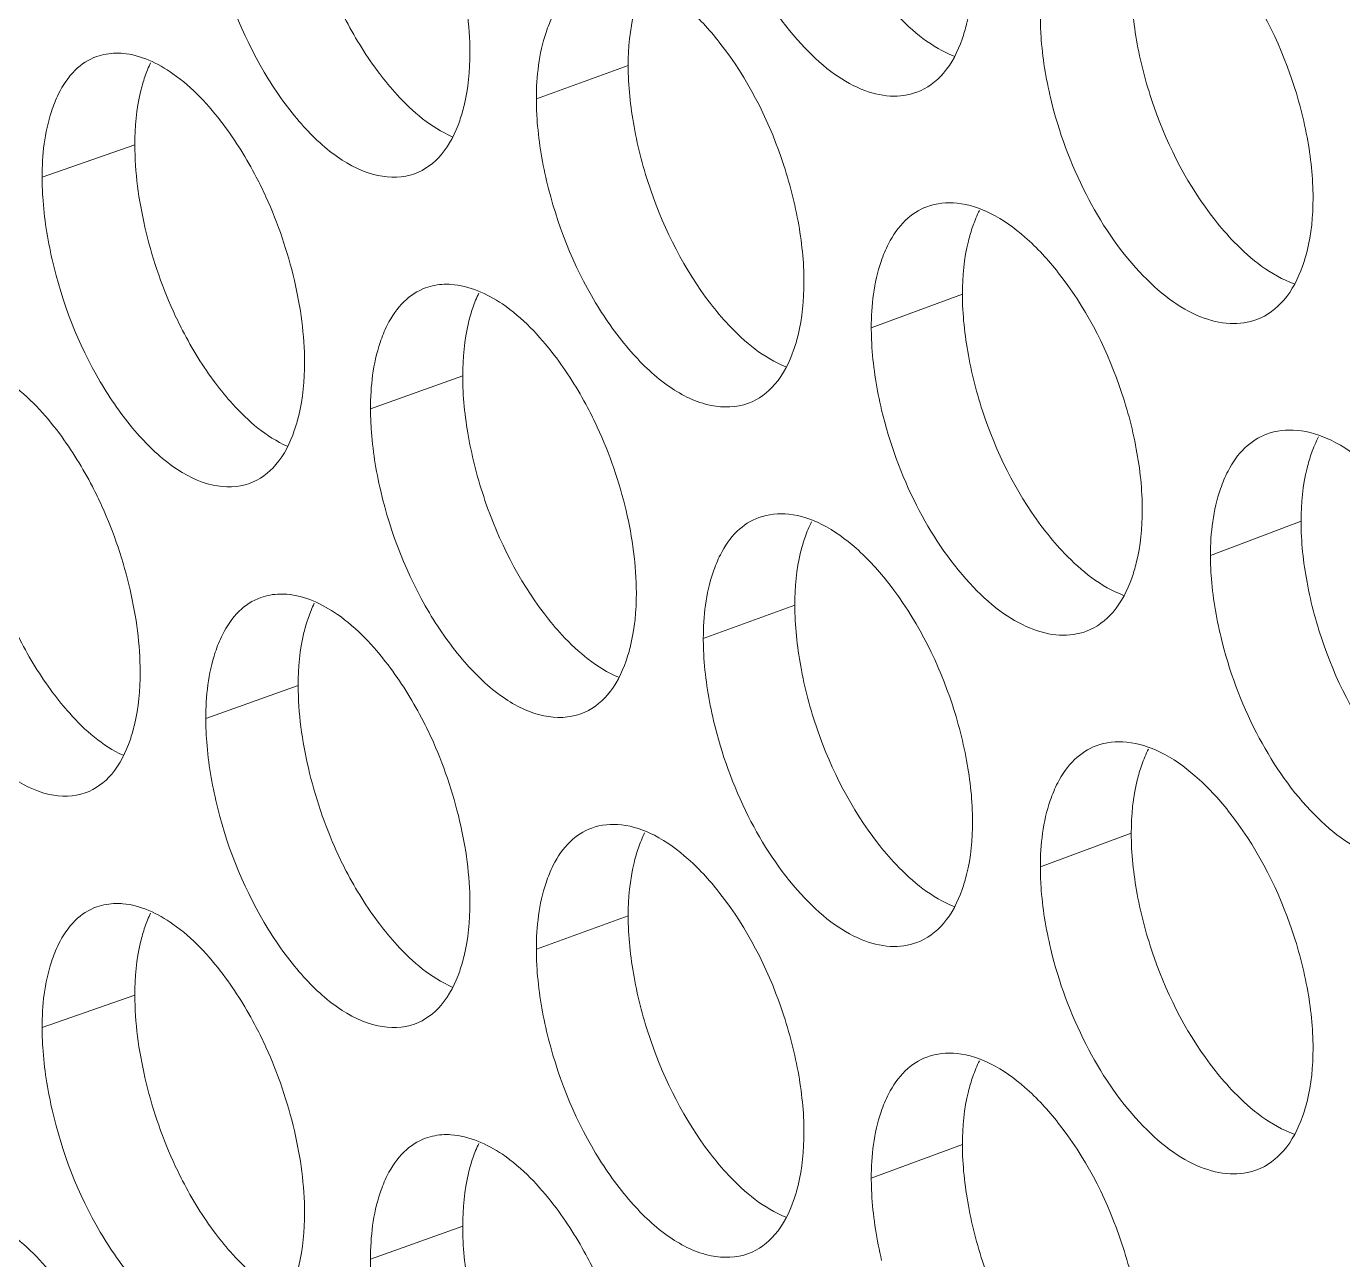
# Model space of a CAD drawing. Header units: millimetres. Extents: x 1177 to 4147, y 93 to 2194.
# Drawn here: x 2520.17 to 2532.36, y 809.06 to 820.49 of the extents above; entities that cross this region are included whole.
import ezdxf

# ---------------------------------------------------------------- set-up
doc = ezdxf.new("R2010")
doc.units = ezdxf.units.MM
doc.header["$LTSCALE"] = 0.1
doc.layers.get('0').update_dxf_attribs({"lineweight": 13})
doc.layers.add('标注', color=251, linetype='Continuous', lineweight=9)

# ---------------------------------------------------------------- blocks, each defined once
blk = doc.blocks.new('02')
at = {"layer": '标注'}
for p, q in [((4377.338, 762.873), (4376.123, 762.433)), ((4370.81, 761.825), (4369.582, 761.394)), ((4370.81, 761.825), (4369.582, 761.394)), ((4381.761, 759.847), (4380.555, 759.402)), ((4375.148, 758.768), (4373.928, 758.332)), ((4375.148, 758.768), (4373.928, 758.332)), ((4386.242, 756.843), (4385.043, 756.392)), ((4379.543, 755.733), (4378.332, 755.29)), ((4379.543, 755.733), (4378.332, 755.29)), ((4372.971, 754.669), (4371.748, 754.235)), ((4383.995, 752.718), (4382.792, 752.269)), ((4383.995, 752.718), (4382.792, 752.269)), ((4377.338, 751.623), (4376.123, 751.183)), ((4370.81, 750.575), (4369.582, 750.144)), ((4381.761, 748.597), (4380.555, 748.152)), ((4375.148, 747.518), (4373.928, 747.082))]:
    blk.add_line(p, q, dxfattribs=at)
for points, knots in [([(4378.468, 765.453), (4378.572, 765.018), (4378.867, 764.198), (4379.445, 763.315), (4379.99, 762.795), (4380.392, 762.551), (4380.79, 762.445), (4381.046, 762.478), (4381.157, 762.519)], [0, 0, 0, 0, 0.309142, 0.59647, 0.720459, 0.827093, 0.918352, 1, 1, 1, 1]), ([(4375.243, 763.042), (4375.243, 763.407), (4375.137, 764.162), (4374.892, 764.881), (4374.73, 765.235)], [0, 0, 0, 0, 0.483896, 1, 1, 1, 1]), ([(4371.882, 764.397), (4372.013, 763.833), (4372.325, 763.029), (4372.943, 762.146), (4373.303, 761.795), (4373.491, 761.664)], [0, 0, 0, 0, 0.538492, 0.786102, 1, 1, 1, 1]), ([(4386.401, 761.118), (4386.401, 761.388), (4386.339, 761.949), (4386.043, 763.036), (4385.635, 763.812), (4385.283, 764.255)], [0, 0, 0, 0, 0.239858, 0.497322, 1, 1, 1, 1]), ([(4378.566, 763.152), (4378.435, 763.321), (4378.17, 763.618), (4377.724, 763.946), (4377.275, 764.104), (4376.979, 764.079), (4376.855, 764.034)], [0, 0, 0, 0, 0.313876, 0.582158, 0.805693, 1, 1, 1, 1]), ([(4381.757, 763.221), (4381.78, 763.287), (4381.866, 763.579), (4381.895, 763.887), (4381.895, 764.122)], [0, 0, 0, 0, 0.228354, 1, 1, 1, 1]), ([(4380.638, 763.838), (4380.715, 763.738), (4381, 763.404), (4381.357, 763.112), (4381.651, 762.997)], [0, 0, 0, 0, 0.28452, 1, 1, 1, 1]), ([(4383.995, 763.968), (4383.995, 763.697), (4384.056, 763.136), (4384.349, 762.048), (4384.753, 761.271), (4385.104, 760.828)], [0, 0, 0, 0, 0.240069, 0.497672, 1, 1, 1, 1]), ([(4373.48, 763.724), (4373.52, 763.636), (4373.683, 763.303), (4373.88, 762.985), (4374.046, 762.766)], [0, 0, 0, 0, 0.259163, 1, 1, 1, 1]), ([(4377.474, 763.774), (4377.451, 763.708), (4377.366, 763.415), (4377.338, 763.108), (4377.338, 762.873)], [0, 0, 0, 0, 0.227989, 1, 1, 1, 1]), ([(4376.347, 763.542), (4376.309, 763.467), (4376.166, 763.115), (4376.123, 762.729), (4376.123, 762.433)], [0, 0, 0, 0, 0.220518, 1, 1, 1, 1]), ([(4382.792, 763.519), (4382.792, 763.432), (4382.805, 763.067), (4382.865, 762.704), (4382.93, 762.433)], [0, 0, 0, 0, 0.237689, 1, 1, 1, 1]), ([(4379.664, 760.007), (4379.664, 760.277), (4379.603, 760.838), (4379.312, 761.927), (4378.913, 762.705), (4378.566, 763.152)], [0, 0, 0, 0, 0.240077, 0.497775, 1, 1, 1, 1]), ([(4381.157, 762.519), (4381.293, 762.569), (4381.558, 762.77), (4381.7, 763.06), (4381.757, 763.221)], [0, 0, 0, 0, 0.459026, 1, 1, 1, 1]), ([(4370.307, 762.992), (4370.2, 762.954), (4369.991, 762.818), (4369.857, 762.611), (4369.8, 762.497)], [0, 0, 0, 0, 0.468263, 1, 1, 1, 1]), ([(4370.307, 762.992), (4370.2, 762.954), (4369.991, 762.818), (4369.857, 762.611), (4369.8, 762.497)], [0, 0, 0, 0, 0.468263, 1, 1, 1, 1]), ([(4370.651, 763.033), (4370.621, 763.035), (4370.505, 763.04), (4370.388, 763.02), (4370.307, 762.992)], [0, 0, 0, 0, 0.258637, 1, 1, 1, 1]), ([(4370.651, 763.033), (4370.621, 763.035), (4370.505, 763.04), (4370.388, 763.02), (4370.307, 762.992)], [0, 0, 0, 0, 0.258637, 1, 1, 1, 1]), ([(4371.978, 762.095), (4371.789, 762.346), (4371.414, 762.76), (4370.888, 763.012), (4370.651, 763.033)], [0, 0, 0, 0, 0.568686, 1, 1, 1, 1]), ([(4371.978, 762.095), (4371.789, 762.346), (4371.414, 762.76), (4370.888, 763.012), (4370.651, 763.033)], [0, 0, 0, 0, 0.568686, 1, 1, 1, 1]), ([(4375.108, 762.142), (4375.131, 762.208), (4375.215, 762.5), (4375.243, 762.807), (4375.243, 763.042)], [0, 0, 0, 0, 0.227924, 1, 1, 1, 1]), ([(4377.338, 762.873), (4377.338, 762.603), (4377.398, 762.041), (4377.685, 760.952), (4378.082, 760.173), (4378.426, 759.725)], [0, 0, 0, 0, 0.240288, 0.498123, 1, 1, 1, 1]), ([(4370.943, 762.724), (4370.921, 762.659), (4370.838, 762.366), (4370.81, 762.06), (4370.81, 761.825)], [0, 0, 0, 0, 0.227562, 1, 1, 1, 1]), ([(4370.943, 762.724), (4370.921, 762.659), (4370.838, 762.366), (4370.81, 762.06), (4370.81, 761.825)], [0, 0, 0, 0, 0.227562, 1, 1, 1, 1]), ([(4374.046, 762.766), (4374.119, 762.67), (4374.391, 762.341), (4374.729, 762.053), (4375.01, 761.931)], [0, 0, 0, 0, 0.284096, 1, 1, 1, 1]), ([(4369.8, 762.497), (4369.763, 762.422), (4369.624, 762.071), (4369.582, 761.687), (4369.582, 761.394)], [0, 0, 0, 0, 0.220019, 1, 1, 1, 1]), ([(4369.8, 762.497), (4369.763, 762.422), (4369.624, 762.071), (4369.582, 761.687), (4369.582, 761.394)], [0, 0, 0, 0, 0.220019, 1, 1, 1, 1]), ([(4376.123, 762.433), (4376.123, 762.346), (4376.136, 761.981), (4376.195, 761.617), (4376.259, 761.346)], [0, 0, 0, 0, 0.237616, 1, 1, 1, 1]), ([(4382.93, 762.433), (4383.035, 761.997), (4383.336, 761.177), (4383.922, 760.295), (4384.475, 759.779), (4384.884, 759.538), (4385.287, 759.436), (4385.546, 759.471), (4385.658, 759.513)], [0, 0, 0, 0, 0.308117, 0.594911, 0.718921, 0.825829, 0.917631, 1, 1, 1, 1]), ([(4372.544, 761.137), (4372.504, 761.224), (4372.341, 761.558), (4372.144, 761.876), (4371.978, 762.095)], [0, 0, 0, 0, 0.259142, 1, 1, 1, 1]), ([(4372.544, 761.137), (4372.504, 761.224), (4372.341, 761.558), (4372.144, 761.876), (4371.978, 762.095)], [0, 0, 0, 0, 0.259142, 1, 1, 1, 1]), ([(4374.512, 761.441), (4374.648, 761.49), (4374.912, 761.691), (4375.052, 761.981), (4375.108, 762.142)], [0, 0, 0, 0, 0.456741, 1, 1, 1, 1]), ([(4370.81, 761.825), (4370.81, 761.459), (4370.914, 760.704), (4371.155, 759.983), (4371.315, 759.628)], [0, 0, 0, 0, 0.484109, 1, 1, 1, 1]), ([(4370.81, 761.825), (4370.81, 761.459), (4370.914, 760.704), (4371.155, 759.983), (4371.315, 759.628)], [0, 0, 0, 0, 0.484109, 1, 1, 1, 1]), ([(4373.491, 761.664), (4373.652, 761.551), (4373.979, 761.381), (4374.36, 761.387), (4374.512, 761.441)], [0, 0, 0, 0, 0.547725, 1, 1, 1, 1]), ([(4369.582, 761.394), (4369.582, 761.307), (4369.595, 760.941), (4369.653, 760.577), (4369.716, 760.305)], [0, 0, 0, 0, 0.237546, 1, 1, 1, 1]), ([(4369.582, 761.394), (4369.582, 761.307), (4369.595, 760.941), (4369.653, 760.577), (4369.716, 760.305)], [0, 0, 0, 0, 0.237546, 1, 1, 1, 1]), ([(4376.259, 761.346), (4376.391, 760.782), (4376.708, 759.978), (4377.334, 759.099), (4377.698, 758.751), (4377.889, 758.62)], [0, 0, 0, 0, 0.537696, 0.785444, 1, 1, 1, 1]), ([(4373.055, 758.942), (4373.055, 759.308), (4372.949, 760.062), (4372.706, 760.782), (4372.544, 761.137)], [0, 0, 0, 0, 0.483934, 1, 1, 1, 1]), ([(4373.055, 758.942), (4373.055, 759.308), (4372.949, 760.062), (4372.706, 760.782), (4372.544, 761.137)], [0, 0, 0, 0, 0.483934, 1, 1, 1, 1]), ([(4383.03, 760.132), (4382.897, 760.301), (4382.626, 760.598), (4382.173, 760.924), (4381.717, 761.079), (4381.417, 761.051), (4381.292, 761.005)], [0, 0, 0, 0, 0.312757, 0.580674, 0.804664, 1, 1, 1, 1]), ([(4386.261, 760.217), (4386.285, 760.282), (4386.371, 760.575), (4386.401, 760.883), (4386.401, 761.118)], [0, 0, 0, 0, 0.228642, 1, 1, 1, 1]), ([(4381.292, 761.005), (4381.185, 760.965), (4380.978, 760.83), (4380.841, 760.627), (4380.783, 760.514)], [0, 0, 0, 0, 0.471808, 1, 1, 1, 1]), ([(4381.899, 760.749), (4381.876, 760.683), (4381.79, 760.39), (4381.761, 760.083), (4381.761, 759.847)], [0, 0, 0, 0, 0.228275, 1, 1, 1, 1]), ([(4385.104, 760.828), (4385.183, 760.727), (4385.477, 760.388), (4385.846, 760.095), (4386.149, 759.985)], [0, 0, 0, 0, 0.284751, 1, 1, 1, 1]), ([(4380.783, 760.514), (4380.745, 760.44), (4380.599, 760.086), (4380.555, 759.698), (4380.555, 759.402)], [0, 0, 0, 0, 0.220876, 1, 1, 1, 1]), ([(4369.716, 760.305), (4369.845, 759.741), (4370.155, 758.936), (4370.769, 758.052), (4371.126, 757.701), (4371.314, 757.568)], [0, 0, 0, 0, 0.53889, 0.786432, 1, 1, 1, 1]), ([(4369.716, 760.305), (4369.845, 759.741), (4370.155, 758.936), (4370.769, 758.052), (4371.126, 757.701), (4371.314, 757.568)], [0, 0, 0, 0, 0.53889, 0.786432, 1, 1, 1, 1]), ([(4385.658, 759.513), (4385.795, 759.564), (4386.059, 759.766), (4386.204, 760.056), (4386.261, 760.217)], [0, 0, 0, 0, 0.460494, 1, 1, 1, 1]), ([(4379.527, 759.106), (4379.55, 759.172), (4379.635, 759.464), (4379.664, 759.772), (4379.664, 760.007)], [0, 0, 0, 0, 0.22821, 1, 1, 1, 1]), ([(4384.141, 756.992), (4384.141, 757.262), (4384.079, 757.823), (4383.785, 758.911), (4383.38, 759.688), (4383.03, 760.132)], [0, 0, 0, 0, 0.239931, 0.497473, 1, 1, 1, 1]), ([(4374.658, 759.932), (4374.552, 759.893), (4374.343, 759.757), (4374.208, 759.552), (4374.15, 759.438)], [0, 0, 0, 0, 0.469738, 1, 1, 1, 1]), ([(4374.658, 759.932), (4374.552, 759.893), (4374.343, 759.757), (4374.208, 759.552), (4374.15, 759.438)], [0, 0, 0, 0, 0.469738, 1, 1, 1, 1]), ([(4374.992, 759.977), (4374.963, 759.979), (4374.85, 759.98), (4374.737, 759.96), (4374.658, 759.932)], [0, 0, 0, 0, 0.257824, 1, 1, 1, 1]), ([(4374.992, 759.977), (4374.963, 759.979), (4374.85, 759.98), (4374.737, 759.96), (4374.658, 759.932)], [0, 0, 0, 0, 0.257824, 1, 1, 1, 1]), ([(4376.356, 759.045), (4376.161, 759.298), (4375.776, 759.716), (4375.235, 759.962), (4374.992, 759.977)], [0, 0, 0, 0, 0.568444, 1, 1, 1, 1]), ([(4376.356, 759.045), (4376.161, 759.298), (4375.776, 759.716), (4375.235, 759.962), (4374.992, 759.977)], [0, 0, 0, 0, 0.568444, 1, 1, 1, 1]), ([(4381.761, 759.847), (4381.761, 759.577), (4381.822, 759.016), (4382.113, 757.928), (4382.515, 757.15), (4382.864, 756.705)], [0, 0, 0, 0, 0.240142, 0.497822, 1, 1, 1, 1]), ([(4375.283, 759.669), (4375.26, 759.603), (4375.176, 759.31), (4375.148, 759.003), (4375.148, 758.768)], [0, 0, 0, 0, 0.227846, 1, 1, 1, 1]), ([(4375.283, 759.669), (4375.26, 759.603), (4375.176, 759.31), (4375.148, 759.003), (4375.148, 758.768)], [0, 0, 0, 0, 0.227846, 1, 1, 1, 1]), ([(4378.426, 759.725), (4378.502, 759.627), (4378.782, 759.294), (4379.133, 759.004), (4379.423, 758.887)], [0, 0, 0, 0, 0.28439, 1, 1, 1, 1]), ([(4371.315, 759.628), (4371.355, 759.541), (4371.516, 759.207), (4371.712, 758.889), (4371.877, 758.67)], [0, 0, 0, 0, 0.259253, 1, 1, 1, 1]), ([(4371.315, 759.628), (4371.355, 759.541), (4371.516, 759.207), (4371.712, 758.889), (4371.877, 758.67)], [0, 0, 0, 0, 0.259253, 1, 1, 1, 1]), ([(4374.15, 759.438), (4374.113, 759.364), (4373.971, 759.012), (4373.928, 758.626), (4373.928, 758.332)], [0, 0, 0, 0, 0.220347, 1, 1, 1, 1]), ([(4374.15, 759.438), (4374.113, 759.364), (4373.971, 759.012), (4373.928, 758.626), (4373.928, 758.332)], [0, 0, 0, 0, 0.220347, 1, 1, 1, 1]), ([(4380.555, 759.402), (4380.555, 759.315), (4380.568, 758.949), (4380.628, 758.586), (4380.692, 758.315)], [0, 0, 0, 0, 0.237664, 1, 1, 1, 1]), ([(4376.929, 758.089), (4376.889, 758.176), (4376.724, 758.509), (4376.524, 758.826), (4376.356, 759.045)], [0, 0, 0, 0, 0.258962, 1, 1, 1, 1]), ([(4376.929, 758.089), (4376.889, 758.176), (4376.724, 758.509), (4376.524, 758.826), (4376.356, 759.045)], [0, 0, 0, 0, 0.258962, 1, 1, 1, 1]), ([(4378.928, 758.404), (4379.064, 758.454), (4379.328, 758.655), (4379.47, 758.945), (4379.527, 759.106)], [0, 0, 0, 0, 0.458276, 1, 1, 1, 1]), ([(4369.811, 758.004), (4369.623, 758.254), (4369.252, 758.669), (4368.729, 758.923), (4368.492, 758.944)], [0, 0, 0, 0, 0.569371, 1, 1, 1, 1]), ([(4372.92, 758.043), (4372.943, 758.108), (4373.026, 758.401), (4373.055, 758.708), (4373.055, 758.942)], [0, 0, 0, 0, 0.227782, 1, 1, 1, 1]), ([(4372.92, 758.043), (4372.943, 758.108), (4373.026, 758.401), (4373.055, 758.708), (4373.055, 758.942)], [0, 0, 0, 0, 0.227782, 1, 1, 1, 1]), ([(4371.877, 758.67), (4371.949, 758.574), (4372.216, 758.248), (4372.548, 757.96), (4372.825, 757.836)], [0, 0, 0, 0, 0.283932, 1, 1, 1, 1]), ([(4371.877, 758.67), (4371.949, 758.574), (4372.216, 758.248), (4372.548, 757.96), (4372.825, 757.836)], [0, 0, 0, 0, 0.283932, 1, 1, 1, 1]), ([(4375.148, 758.768), (4375.148, 758.498), (4375.207, 757.937), (4375.492, 756.847), (4375.886, 756.067), (4376.229, 755.618)], [0, 0, 0, 0, 0.240361, 0.498273, 1, 1, 1, 1]), ([(4375.148, 758.768), (4375.148, 758.498), (4375.207, 757.937), (4375.492, 756.847), (4375.886, 756.067), (4376.229, 755.618)], [0, 0, 0, 0, 0.240361, 0.498273, 1, 1, 1, 1]), ([(4377.889, 758.62), (4378.053, 758.508), (4378.387, 758.339), (4378.773, 758.347), (4378.928, 758.404)], [0, 0, 0, 0, 0.54679, 1, 1, 1, 1]), ([(4373.928, 758.332), (4373.928, 758.245), (4373.941, 757.879), (4374, 757.515), (4374.063, 757.244)], [0, 0, 0, 0, 0.237593, 1, 1, 1, 1]), ([(4373.928, 758.332), (4373.928, 758.245), (4373.941, 757.879), (4374, 757.515), (4374.063, 757.244)], [0, 0, 0, 0, 0.237593, 1, 1, 1, 1]), ([(4380.692, 758.315), (4380.796, 757.88), (4381.094, 757.06), (4381.677, 756.177), (4382.226, 755.659), (4382.631, 755.417), (4383.031, 755.313), (4383.289, 755.346), (4383.401, 755.388)], [0, 0, 0, 0, 0.308628, 0.595689, 0.719688, 0.826459, 0.91799, 1, 1, 1, 1]), ([(4377.446, 755.897), (4377.446, 756.262), (4377.339, 757.016), (4377.093, 757.735), (4376.929, 758.089)], [0, 0, 0, 0, 0.483858, 1, 1, 1, 1]), ([(4377.446, 755.897), (4377.446, 756.262), (4377.339, 757.016), (4377.093, 757.735), (4376.929, 758.089)], [0, 0, 0, 0, 0.483858, 1, 1, 1, 1]), ([(4370.373, 757.043), (4370.333, 757.131), (4370.172, 757.465), (4369.976, 757.783), (4369.811, 758.004)], [0, 0, 0, 0, 0.259231, 1, 1, 1, 1]), ([(4372.326, 757.343), (4372.461, 757.391), (4372.725, 757.591), (4372.864, 757.882), (4372.92, 758.043)], [0, 0, 0, 0, 0.455957, 1, 1, 1, 1]), ([(4372.326, 757.343), (4372.461, 757.391), (4372.725, 757.591), (4372.864, 757.882), (4372.92, 758.043)], [0, 0, 0, 0, 0.455957, 1, 1, 1, 1]), ([(4385.785, 757.996), (4385.679, 757.956), (4385.472, 757.821), (4385.334, 757.619), (4385.276, 757.507)], [0, 0, 0, 0, 0.473099, 1, 1, 1, 1]), ([(4387.549, 757.134), (4387.414, 757.303), (4387.139, 757.599), (4386.678, 757.924), (4386.215, 758.075), (4385.912, 758.044), (4385.785, 757.996)], [0, 0, 0, 0, 0.31166, 0.579222, 0.803661, 1, 1, 1, 1]), ([(4386.381, 757.745), (4386.358, 757.679), (4386.271, 757.386), (4386.242, 757.078), (4386.242, 756.843)], [0, 0, 0, 0, 0.228562, 1, 1, 1, 1]), ([(4371.314, 757.568), (4371.473, 757.456), (4371.797, 757.286), (4372.175, 757.289), (4372.326, 757.343)], [0, 0, 0, 0, 0.548205, 1, 1, 1, 1]), ([(4371.314, 757.568), (4371.473, 757.456), (4371.797, 757.286), (4372.175, 757.289), (4372.326, 757.343)], [0, 0, 0, 0, 0.548205, 1, 1, 1, 1]), ([(4385.276, 757.507), (4385.237, 757.432), (4385.089, 757.079), (4385.043, 756.689), (4385.043, 756.392)], [0, 0, 0, 0, 0.221251, 1, 1, 1, 1]), ([(4374.063, 757.244), (4374.195, 756.68), (4374.509, 755.876), (4375.131, 754.995), (4375.493, 754.646), (4375.683, 754.514)], [0, 0, 0, 0, 0.538094, 0.785773, 1, 1, 1, 1]), ([(4374.063, 757.244), (4374.195, 756.68), (4374.509, 755.876), (4375.131, 754.995), (4375.493, 754.646), (4375.683, 754.514)], [0, 0, 0, 0, 0.538094, 0.785773, 1, 1, 1, 1]), ([(4370.88, 754.848), (4370.88, 755.213), (4370.775, 755.968), (4370.534, 756.689), (4370.373, 757.043)], [0, 0, 0, 0, 0.483972, 1, 1, 1, 1]), ([(4379.066, 756.892), (4378.96, 756.853), (4378.752, 756.717), (4378.616, 756.514), (4378.558, 756.401)], [0, 0, 0, 0, 0.471136, 1, 1, 1, 1]), ([(4379.066, 756.892), (4378.96, 756.853), (4378.752, 756.717), (4378.616, 756.514), (4378.558, 756.401)], [0, 0, 0, 0, 0.471136, 1, 1, 1, 1]), ([(4380.791, 756.015), (4380.659, 756.183), (4380.391, 756.48), (4379.941, 756.808), (4379.489, 756.964), (4379.191, 756.938), (4379.066, 756.892)], [0, 0, 0, 0, 0.313314, 0.581411, 0.805175, 1, 1, 1, 1]), ([(4380.791, 756.015), (4380.659, 756.183), (4380.391, 756.48), (4379.941, 756.808), (4379.489, 756.964), (4379.191, 756.938), (4379.066, 756.892)], [0, 0, 0, 0, 0.313314, 0.581411, 0.805175, 1, 1, 1, 1]), ([(4384.002, 756.091), (4384.025, 756.157), (4384.112, 756.449), (4384.141, 756.757), (4384.141, 756.992)], [0, 0, 0, 0, 0.228498, 1, 1, 1, 1]), ([(4382.864, 756.705), (4382.942, 756.605), (4383.231, 756.268), (4383.595, 755.976), (4383.893, 755.863)], [0, 0, 0, 0, 0.284641, 1, 1, 1, 1]), ([(4386.242, 756.843), (4386.242, 756.573), (4386.303, 756.012), (4386.598, 754.924), (4387.006, 754.148), (4387.358, 753.706)], [0, 0, 0, 0, 0.239996, 0.497521, 1, 1, 1, 1]), ([(4379.679, 756.633), (4379.656, 756.568), (4379.571, 756.275), (4379.543, 755.968), (4379.543, 755.733)], [0, 0, 0, 0, 0.228131, 1, 1, 1, 1]), ([(4379.679, 756.633), (4379.656, 756.568), (4379.571, 756.275), (4379.543, 755.968), (4379.543, 755.733)], [0, 0, 0, 0, 0.228131, 1, 1, 1, 1]), ([(4378.558, 756.401), (4378.52, 756.326), (4378.376, 755.973), (4378.332, 755.586), (4378.332, 755.29)], [0, 0, 0, 0, 0.220694, 1, 1, 1, 1]), ([(4378.558, 756.401), (4378.52, 756.326), (4378.376, 755.973), (4378.332, 755.586), (4378.332, 755.29)], [0, 0, 0, 0, 0.220694, 1, 1, 1, 1]), ([(4385.043, 756.392), (4385.043, 756.305), (4385.057, 755.939), (4385.117, 755.576), (4385.183, 755.306)], [0, 0, 0, 0, 0.237713, 1, 1, 1, 1]), ([(4381.895, 752.872), (4381.895, 753.142), (4381.834, 753.703), (4381.542, 754.791), (4381.139, 755.569), (4380.791, 756.015)], [0, 0, 0, 0, 0.240004, 0.497624, 1, 1, 1, 1]), ([(4381.895, 752.872), (4381.895, 753.142), (4381.834, 753.703), (4381.542, 754.791), (4381.139, 755.569), (4380.791, 756.015)], [0, 0, 0, 0, 0.240004, 0.497624, 1, 1, 1, 1]), ([(4383.401, 755.388), (4383.537, 755.439), (4383.801, 755.64), (4383.945, 755.93), (4384.002, 756.091)], [0, 0, 0, 0, 0.459766, 1, 1, 1, 1]), ([(4372.475, 755.834), (4372.369, 755.796), (4372.16, 755.66), (4372.025, 755.454), (4371.968, 755.34)], [0, 0, 0, 0, 0.469011, 1, 1, 1, 1]), ([(4372.82, 755.877), (4372.79, 755.879), (4372.674, 755.883), (4372.557, 755.863), (4372.475, 755.834)], [0, 0, 0, 0, 0.258462, 1, 1, 1, 1]), ([(4374.16, 754.942), (4373.969, 755.194), (4373.59, 755.608), (4373.059, 755.858), (4372.82, 755.877)], [0, 0, 0, 0, 0.568222, 1, 1, 1, 1]), ([(4377.31, 754.997), (4377.333, 755.062), (4377.418, 755.355), (4377.446, 755.662), (4377.446, 755.897)], [0, 0, 0, 0, 0.228067, 1, 1, 1, 1]), ([(4377.31, 754.997), (4377.333, 755.062), (4377.418, 755.355), (4377.446, 755.662), (4377.446, 755.897)], [0, 0, 0, 0, 0.228067, 1, 1, 1, 1]), ([(4379.543, 755.733), (4379.543, 755.462), (4379.603, 754.901), (4379.892, 753.812), (4380.291, 753.034), (4380.638, 752.588)], [0, 0, 0, 0, 0.240215, 0.497973, 1, 1, 1, 1]), ([(4379.543, 755.733), (4379.543, 755.462), (4379.603, 754.901), (4379.892, 753.812), (4380.291, 753.034), (4380.638, 752.588)], [0, 0, 0, 0, 0.240215, 0.497973, 1, 1, 1, 1]), ([(4369.165, 755.538), (4369.204, 755.45), (4369.364, 755.116), (4369.558, 754.798), (4369.722, 754.578)], [0, 0, 0, 0, 0.259343, 1, 1, 1, 1]), ([(4373.106, 755.569), (4373.083, 755.504), (4372.999, 755.211), (4372.971, 754.904), (4372.971, 754.669)], [0, 0, 0, 0, 0.227704, 1, 1, 1, 1]), ([(4376.229, 755.618), (4376.303, 755.521), (4376.579, 755.19), (4376.924, 754.901), (4377.209, 754.781)], [0, 0, 0, 0, 0.284248, 1, 1, 1, 1]), ([(4376.229, 755.618), (4376.303, 755.521), (4376.579, 755.19), (4376.924, 754.901), (4377.209, 754.781)], [0, 0, 0, 0, 0.284248, 1, 1, 1, 1]), ([(4371.968, 755.34), (4371.931, 755.266), (4371.791, 754.914), (4371.748, 754.529), (4371.748, 754.235)], [0, 0, 0, 0, 0.22018, 1, 1, 1, 1]), ([(4385.183, 755.306), (4385.288, 754.87), (4385.591, 754.049), (4386.183, 753.168), (4386.74, 752.654), (4387.151, 752.414), (4387.557, 752.314), (4387.818, 752.35), (4387.93, 752.393)], [0, 0, 0, 0, 0.307608, 0.594138, 0.718158, 0.825202, 0.917274, 1, 1, 1, 1]), ([(4378.332, 755.29), (4378.332, 755.203), (4378.345, 754.837), (4378.404, 754.474), (4378.468, 754.203)], [0, 0, 0, 0, 0.23764, 1, 1, 1, 1]), ([(4378.332, 755.29), (4378.332, 755.203), (4378.345, 754.837), (4378.404, 754.474), (4378.468, 754.203)], [0, 0, 0, 0, 0.23764, 1, 1, 1, 1]), ([(4374.73, 753.985), (4374.689, 754.073), (4374.525, 754.406), (4374.327, 754.723), (4374.16, 754.942)], [0, 0, 0, 0, 0.259052, 1, 1, 1, 1]), ([(4376.713, 754.295), (4376.848, 754.344), (4377.113, 754.545), (4377.254, 754.835), (4377.31, 754.997)], [0, 0, 0, 0, 0.457514, 1, 1, 1, 1]), ([(4376.713, 754.295), (4376.848, 754.344), (4377.113, 754.545), (4377.254, 754.835), (4377.31, 754.997)], [0, 0, 0, 0, 0.457514, 1, 1, 1, 1]), ([(4370.746, 753.949), (4370.769, 754.014), (4370.852, 754.307), (4370.88, 754.613), (4370.88, 754.848)], [0, 0, 0, 0, 0.227639, 1, 1, 1, 1]), ([(4372.971, 754.669), (4372.971, 754.304), (4373.077, 753.548), (4373.319, 752.828), (4373.48, 752.474)], [0, 0, 0, 0, 0.484071, 1, 1, 1, 1]), ([(4369.722, 754.578), (4369.793, 754.483), (4370.056, 754.159), (4370.382, 753.872), (4370.654, 753.747)], [0, 0, 0, 0, 0.283758, 1, 1, 1, 1]), ([(4375.683, 754.514), (4375.845, 754.402), (4376.176, 754.233), (4376.559, 754.239), (4376.713, 754.295)], [0, 0, 0, 0, 0.547253, 1, 1, 1, 1]), ([(4375.683, 754.514), (4375.845, 754.402), (4376.176, 754.233), (4376.559, 754.239), (4376.713, 754.295)], [0, 0, 0, 0, 0.547253, 1, 1, 1, 1]), ([(4371.748, 754.235), (4371.748, 754.148), (4371.761, 753.782), (4371.819, 753.419), (4371.882, 753.147)], [0, 0, 0, 0, 0.237569, 1, 1, 1, 1]), ([(4378.468, 754.203), (4378.572, 753.768), (4378.867, 752.948), (4379.445, 752.065), (4379.99, 751.545), (4380.392, 751.301), (4380.79, 751.195), (4381.046, 751.228), (4381.157, 751.269)], [0, 0, 0, 0, 0.309142, 0.59647, 0.720459, 0.827093, 0.918352, 1, 1, 1, 1]), ([(4378.468, 754.203), (4378.572, 753.768), (4378.867, 752.948), (4379.445, 752.065), (4379.99, 751.545), (4380.392, 751.301), (4380.79, 751.195), (4381.046, 751.228), (4381.157, 751.269)], [0, 0, 0, 0, 0.309142, 0.59647, 0.720459, 0.827093, 0.918352, 1, 1, 1, 1]), ([(4370.154, 753.249), (4370.289, 753.297), (4370.553, 753.497), (4370.691, 753.787), (4370.746, 753.949)], [0, 0, 0, 0, 0.455161, 1, 1, 1, 1]), ([(4375.243, 751.792), (4375.243, 752.157), (4375.137, 752.912), (4374.892, 753.631), (4374.73, 753.985)], [0, 0, 0, 0, 0.483896, 1, 1, 1, 1]), ([(4385.283, 753.005), (4385.148, 753.174), (4384.876, 753.471), (4384.419, 753.797), (4383.959, 753.949), (4383.658, 753.92), (4383.531, 753.873)], [0, 0, 0, 0, 0.312206, 0.579944, 0.804159, 1, 1, 1, 1]), ([(4385.283, 753.005), (4385.148, 753.174), (4384.876, 753.471), (4384.419, 753.797), (4383.959, 753.949), (4383.658, 753.92), (4383.531, 753.873)], [0, 0, 0, 0, 0.312206, 0.579944, 0.804159, 1, 1, 1, 1]), ([(4383.531, 753.873), (4383.425, 753.833), (4383.218, 753.697), (4383.08, 753.495), (4383.022, 753.383)], [0, 0, 0, 0, 0.472462, 1, 1, 1, 1]), ([(4383.531, 753.873), (4383.425, 753.833), (4383.218, 753.697), (4383.08, 753.495), (4383.022, 753.383)], [0, 0, 0, 0, 0.472462, 1, 1, 1, 1]), ([(4384.133, 753.619), (4384.11, 753.553), (4384.024, 753.26), (4383.995, 752.953), (4383.995, 752.718)], [0, 0, 0, 0, 0.228418, 1, 1, 1, 1]), ([(4384.133, 753.619), (4384.11, 753.553), (4384.024, 753.26), (4383.995, 752.953), (4383.995, 752.718)], [0, 0, 0, 0, 0.228418, 1, 1, 1, 1]), ([(4369.151, 753.478), (4369.309, 753.365), (4369.629, 753.195), (4370.004, 753.196), (4370.154, 753.249)], [0, 0, 0, 0, 0.548694, 1, 1, 1, 1]), ([(4383.022, 753.383), (4382.983, 753.308), (4382.837, 752.955), (4382.792, 752.566), (4382.792, 752.269)], [0, 0, 0, 0, 0.221061, 1, 1, 1, 1]), ([(4383.022, 753.383), (4382.983, 753.308), (4382.837, 752.955), (4382.792, 752.566), (4382.792, 752.269)], [0, 0, 0, 0, 0.221061, 1, 1, 1, 1]), ([(4371.882, 753.147), (4372.013, 752.583), (4372.325, 751.779), (4372.943, 750.896), (4373.303, 750.545), (4373.491, 750.414)], [0, 0, 0, 0, 0.538492, 0.786102, 1, 1, 1, 1]), ([(4381.757, 751.971), (4381.78, 752.037), (4381.866, 752.329), (4381.895, 752.637), (4381.895, 752.872)], [0, 0, 0, 0, 0.228354, 1, 1, 1, 1]), ([(4381.757, 751.971), (4381.78, 752.037), (4381.866, 752.329), (4381.895, 752.637), (4381.895, 752.872)], [0, 0, 0, 0, 0.228354, 1, 1, 1, 1]), ([(4386.401, 749.868), (4386.401, 750.138), (4386.339, 750.699), (4386.043, 751.786), (4385.635, 752.562), (4385.283, 753.005)], [0, 0, 0, 0, 0.239858, 0.497322, 1, 1, 1, 1]), ([(4386.401, 749.868), (4386.401, 750.138), (4386.339, 750.699), (4386.043, 751.786), (4385.635, 752.562), (4385.283, 753.005)], [0, 0, 0, 0, 0.239858, 0.497322, 1, 1, 1, 1]), ([(4376.855, 752.784), (4376.749, 752.746), (4376.54, 752.609), (4376.404, 752.405), (4376.347, 752.292)], [0, 0, 0, 0, 0.470447, 1, 1, 1, 1]), ([(4378.566, 751.902), (4378.435, 752.071), (4378.17, 752.368), (4377.724, 752.696), (4377.275, 752.854), (4376.979, 752.829), (4376.855, 752.784)], [0, 0, 0, 0, 0.313876, 0.582158, 0.805693, 1, 1, 1, 1]), ([(4383.995, 752.718), (4383.995, 752.447), (4384.056, 751.886), (4384.349, 750.798), (4384.753, 750.021), (4385.104, 749.578)], [0, 0, 0, 0, 0.240069, 0.497672, 1, 1, 1, 1]), ([(4383.995, 752.718), (4383.995, 752.447), (4384.056, 751.886), (4384.349, 750.798), (4384.753, 750.021), (4385.104, 749.578)], [0, 0, 0, 0, 0.240069, 0.497672, 1, 1, 1, 1]), ([(4377.474, 752.524), (4377.451, 752.458), (4377.366, 752.165), (4377.338, 751.858), (4377.338, 751.623)], [0, 0, 0, 0, 0.227989, 1, 1, 1, 1]), ([(4380.638, 752.588), (4380.715, 752.488), (4381, 752.154), (4381.357, 751.862), (4381.651, 751.747)], [0, 0, 0, 0, 0.28452, 1, 1, 1, 1]), ([(4380.638, 752.588), (4380.715, 752.488), (4381, 752.154), (4381.357, 751.862), (4381.651, 751.747)], [0, 0, 0, 0, 0.28452, 1, 1, 1, 1]), ([(4373.48, 752.474), (4373.52, 752.386), (4373.683, 752.053), (4373.88, 751.735), (4374.046, 751.516)], [0, 0, 0, 0, 0.259163, 1, 1, 1, 1]), ([(4376.347, 752.292), (4376.309, 752.217), (4376.166, 751.865), (4376.123, 751.479), (4376.123, 751.183)], [0, 0, 0, 0, 0.220518, 1, 1, 1, 1]), ([(4382.792, 752.269), (4382.792, 752.182), (4382.805, 751.817), (4382.865, 751.454), (4382.93, 751.183)], [0, 0, 0, 0, 0.237689, 1, 1, 1, 1]), ([(4382.792, 752.269), (4382.792, 752.182), (4382.805, 751.817), (4382.865, 751.454), (4382.93, 751.183)], [0, 0, 0, 0, 0.237689, 1, 1, 1, 1]), ([(4379.664, 748.757), (4379.664, 749.027), (4379.603, 749.588), (4379.312, 750.677), (4378.913, 751.455), (4378.566, 751.902)], [0, 0, 0, 0, 0.240077, 0.497775, 1, 1, 1, 1]), ([(4381.157, 751.269), (4381.293, 751.319), (4381.558, 751.52), (4381.7, 751.81), (4381.757, 751.971)], [0, 0, 0, 0, 0.459026, 1, 1, 1, 1]), ([(4381.157, 751.269), (4381.293, 751.319), (4381.558, 751.52), (4381.7, 751.81), (4381.757, 751.971)], [0, 0, 0, 0, 0.459026, 1, 1, 1, 1]), ([(4370.307, 751.742), (4370.2, 751.704), (4369.991, 751.568), (4369.857, 751.361), (4369.8, 751.247)], [0, 0, 0, 0, 0.468263, 1, 1, 1, 1]), ([(4370.651, 751.783), (4370.621, 751.785), (4370.505, 751.79), (4370.388, 751.77), (4370.307, 751.742)], [0, 0, 0, 0, 0.258637, 1, 1, 1, 1]), ([(4371.978, 750.845), (4371.789, 751.096), (4371.414, 751.51), (4370.888, 751.762), (4370.651, 751.783)], [0, 0, 0, 0, 0.568686, 1, 1, 1, 1]), ([(4375.108, 750.892), (4375.131, 750.958), (4375.215, 751.25), (4375.243, 751.557), (4375.243, 751.792)], [0, 0, 0, 0, 0.227924, 1, 1, 1, 1]), ([(4370.943, 751.474), (4370.921, 751.409), (4370.838, 751.116), (4370.81, 750.81), (4370.81, 750.575)], [0, 0, 0, 0, 0.227562, 1, 1, 1, 1]), ([(4374.046, 751.516), (4374.119, 751.42), (4374.391, 751.091), (4374.729, 750.803), (4375.01, 750.681)], [0, 0, 0, 0, 0.284096, 1, 1, 1, 1]), ([(4377.338, 751.623), (4377.338, 751.353), (4377.398, 750.791), (4377.685, 749.702), (4378.082, 748.923), (4378.426, 748.475)], [0, 0, 0, 0, 0.240288, 0.498123, 1, 1, 1, 1]), ([(4369.8, 751.247), (4369.763, 751.172), (4369.624, 750.821), (4369.582, 750.437), (4369.582, 750.144)], [0, 0, 0, 0, 0.220019, 1, 1, 1, 1]), ([(4376.123, 751.183), (4376.123, 751.096), (4376.136, 750.731), (4376.195, 750.367), (4376.259, 750.096)], [0, 0, 0, 0, 0.237616, 1, 1, 1, 1]), ([(4382.93, 751.183), (4383.035, 750.747), (4383.336, 749.927), (4383.922, 749.045), (4384.475, 748.529), (4384.884, 748.288), (4385.287, 748.186), (4385.546, 748.221), (4385.658, 748.263)], [0, 0, 0, 0, 0.308117, 0.594911, 0.718921, 0.825829, 0.917631, 1, 1, 1, 1]), ([(4382.93, 751.183), (4383.035, 750.747), (4383.336, 749.927), (4383.922, 749.045), (4384.475, 748.529), (4384.884, 748.288), (4385.287, 748.186), (4385.546, 748.221), (4385.658, 748.263)], [0, 0, 0, 0, 0.308117, 0.594911, 0.718921, 0.825829, 0.917631, 1, 1, 1, 1]), ([(4372.544, 749.887), (4372.504, 749.974), (4372.341, 750.308), (4372.144, 750.626), (4371.978, 750.845)], [0, 0, 0, 0, 0.259142, 1, 1, 1, 1]), ([(4374.512, 750.191), (4374.648, 750.24), (4374.912, 750.441), (4375.052, 750.731), (4375.108, 750.892)], [0, 0, 0, 0, 0.456741, 1, 1, 1, 1]), ([(4370.81, 750.575), (4370.81, 750.209), (4370.914, 749.454), (4371.155, 748.733), (4371.315, 748.378)], [0, 0, 0, 0, 0.484109, 1, 1, 1, 1]), ([(4373.491, 750.414), (4373.652, 750.301), (4373.979, 750.131), (4374.36, 750.137), (4374.512, 750.191)], [0, 0, 0, 0, 0.547725, 1, 1, 1, 1]), ([(4369.582, 750.144), (4369.582, 750.057), (4369.595, 749.691), (4369.653, 749.327), (4369.716, 749.055)], [0, 0, 0, 0, 0.237546, 1, 1, 1, 1]), ([(4376.259, 750.096), (4376.391, 749.532), (4376.708, 748.728), (4377.334, 747.849), (4377.698, 747.501), (4377.889, 747.37)], [0, 0, 0, 0, 0.537696, 0.785444, 1, 1, 1, 1]), ([(4373.055, 747.692), (4373.055, 748.058), (4372.949, 748.812), (4372.706, 749.532), (4372.544, 749.887)], [0, 0, 0, 0, 0.483934, 1, 1, 1, 1]), ([(4381.292, 749.755), (4381.185, 749.715), (4380.978, 749.58), (4380.841, 749.377), (4380.783, 749.264)], [0, 0, 0, 0, 0.471808, 1, 1, 1, 1]), ([(4383.03, 748.882), (4382.897, 749.051), (4382.626, 749.348), (4382.173, 749.674), (4381.717, 749.829), (4381.417, 749.801), (4381.292, 749.755)], [0, 0, 0, 0, 0.312757, 0.580674, 0.804664, 1, 1, 1, 1]), ([(4386.261, 748.967), (4386.285, 749.032), (4386.371, 749.325), (4386.401, 749.633), (4386.401, 749.868)], [0, 0, 0, 0, 0.228642, 1, 1, 1, 1]), ([(4386.261, 748.967), (4386.285, 749.032), (4386.371, 749.325), (4386.401, 749.633), (4386.401, 749.868)], [0, 0, 0, 0, 0.228642, 1, 1, 1, 1]), ([(4385.104, 749.578), (4385.183, 749.477), (4385.477, 749.138), (4385.846, 748.845), (4386.149, 748.735)], [0, 0, 0, 0, 0.284751, 1, 1, 1, 1]), ([(4385.104, 749.578), (4385.183, 749.477), (4385.477, 749.138), (4385.846, 748.845), (4386.149, 748.735)], [0, 0, 0, 0, 0.284751, 1, 1, 1, 1]), ([(4381.899, 749.499), (4381.876, 749.433), (4381.79, 749.14), (4381.761, 748.833), (4381.761, 748.597)], [0, 0, 0, 0, 0.228275, 1, 1, 1, 1]), ([(4380.783, 749.264), (4380.745, 749.19), (4380.599, 748.836), (4380.555, 748.448), (4380.555, 748.152)], [0, 0, 0, 0, 0.220876, 1, 1, 1, 1]), ([(4369.716, 749.055), (4369.845, 748.491), (4370.155, 747.686), (4370.769, 746.802), (4371.126, 746.451), (4371.314, 746.318)], [0, 0, 0, 0, 0.53889, 0.786432, 1, 1, 1, 1]), ([(4384.141, 745.742), (4384.141, 746.012), (4384.079, 746.573), (4383.785, 747.661), (4383.38, 748.438), (4383.03, 748.882)], [0, 0, 0, 0, 0.239931, 0.497473, 1, 1, 1, 1]), ([(4385.658, 748.263), (4385.795, 748.314), (4386.059, 748.516), (4386.204, 748.806), (4386.261, 748.967)], [0, 0, 0, 0, 0.460494, 1, 1, 1, 1]), ([(4385.658, 748.263), (4385.795, 748.314), (4386.059, 748.516), (4386.204, 748.806), (4386.261, 748.967)], [0, 0, 0, 0, 0.460494, 1, 1, 1, 1]), ([(4374.658, 748.682), (4374.552, 748.643), (4374.343, 748.507), (4374.208, 748.302), (4374.15, 748.188)], [0, 0, 0, 0, 0.469738, 1, 1, 1, 1]), ([(4374.992, 748.727), (4374.963, 748.729), (4374.85, 748.73), (4374.737, 748.71), (4374.658, 748.682)], [0, 0, 0, 0, 0.257824, 1, 1, 1, 1]), ([(4376.356, 747.795), (4376.161, 748.048), (4375.776, 748.466), (4375.235, 748.712), (4374.992, 748.727)], [0, 0, 0, 0, 0.568444, 1, 1, 1, 1]), ([(4379.527, 747.856), (4379.55, 747.922), (4379.635, 748.214), (4379.664, 748.522), (4379.664, 748.757)], [0, 0, 0, 0, 0.22821, 1, 1, 1, 1]), ([(4381.761, 748.597), (4381.761, 748.327), (4381.822, 747.766), (4382.113, 746.678), (4382.515, 745.9), (4382.864, 745.455)], [0, 0, 0, 0, 0.240142, 0.497822, 1, 1, 1, 1]), ([(4371.315, 748.378), (4371.355, 748.291), (4371.516, 747.957), (4371.712, 747.639), (4371.877, 747.42)], [0, 0, 0, 0, 0.259253, 1, 1, 1, 1]), ([(4375.283, 748.419), (4375.26, 748.353), (4375.176, 748.06), (4375.148, 747.753), (4375.148, 747.518)], [0, 0, 0, 0, 0.227846, 1, 1, 1, 1]), ([(4378.426, 748.475), (4378.502, 748.377), (4378.782, 748.044), (4379.133, 747.754), (4379.423, 747.637)], [0, 0, 0, 0, 0.28439, 1, 1, 1, 1]), ([(4374.15, 748.188), (4374.113, 748.114), (4373.971, 747.762), (4373.928, 747.376), (4373.928, 747.082)], [0, 0, 0, 0, 0.220347, 1, 1, 1, 1]), ([(4380.555, 748.152), (4380.555, 748.065), (4380.568, 747.699), (4380.628, 747.336), (4380.692, 747.065)], [0, 0, 0, 0, 0.237664, 1, 1, 1, 1]), ([(4378.928, 747.154), (4379.064, 747.204), (4379.328, 747.405), (4379.47, 747.695), (4379.527, 747.856)], [0, 0, 0, 0, 0.458276, 1, 1, 1, 1]), ([(4369.811, 746.754), (4369.623, 747.004), (4369.252, 747.419), (4368.729, 747.673), (4368.492, 747.694)], [0, 0, 0, 0, 0.569371, 1, 1, 1, 1]), ([(4372.92, 746.793), (4372.943, 746.858), (4373.026, 747.151), (4373.055, 747.458), (4373.055, 747.692)], [0, 0, 0, 0, 0.227782, 1, 1, 1, 1]), ([(4376.929, 746.839), (4376.889, 746.926), (4376.724, 747.259), (4376.524, 747.576), (4376.356, 747.795)], [0, 0, 0, 0, 0.258962, 1, 1, 1, 1]), ([(4375.148, 747.518), (4375.148, 747.248), (4375.207, 746.687), (4375.492, 745.597), (4375.886, 744.817), (4376.229, 744.368)], [0, 0, 0, 0, 0.240361, 0.498273, 1, 1, 1, 1]), ([(4371.877, 747.42), (4371.949, 747.324), (4372.216, 746.998), (4372.548, 746.71), (4372.825, 746.586)], [0, 0, 0, 0, 0.283932, 1, 1, 1, 1]), ([(4377.889, 747.37), (4378.053, 747.258), (4378.387, 747.089), (4378.773, 747.097), (4378.928, 747.154)], [0, 0, 0, 0, 0.54679, 1, 1, 1, 1]), ([(4373.928, 747.082), (4373.928, 746.995), (4373.941, 746.629), (4374, 746.265), (4374.063, 745.994)], [0, 0, 0, 0, 0.237593, 1, 1, 1, 1])]:
    blk.add_open_spline(points, degree=3, knots=knots, dxfattribs=at)
for points in [[(4371.018, 762.909), (4370.989, 762.849), (4370.964, 762.787), (4370.943, 762.724)], [(4371.018, 762.909), (4370.989, 762.849), (4370.964, 762.787), (4370.943, 762.724)], [(4381.987, 760.956), (4381.953, 760.889), (4381.924, 760.819), (4381.899, 760.749)], [(4375.363, 759.862), (4375.332, 759.8), (4375.305, 759.735), (4375.283, 759.669)], [(4375.363, 759.862), (4375.332, 759.8), (4375.305, 759.735), (4375.283, 759.669)], [(4386.474, 757.96), (4386.438, 757.891), (4386.407, 757.819), (4386.381, 757.745)], [(4379.765, 756.836), (4379.732, 756.771), (4379.704, 756.703), (4379.679, 756.633)], [(4379.765, 756.836), (4379.732, 756.771), (4379.704, 756.703), (4379.679, 756.633)], [(4373.183, 755.758), (4373.153, 755.697), (4373.128, 755.633), (4373.106, 755.569)], [(4384.224, 753.83), (4384.189, 753.762), (4384.159, 753.691), (4384.133, 753.619)], [(4384.224, 753.83), (4384.189, 753.762), (4384.159, 753.691), (4384.133, 753.619)], [(4377.556, 752.722), (4377.525, 752.658), (4377.497, 752.591), (4377.474, 752.524)], [(4371.018, 751.659), (4370.989, 751.599), (4370.964, 751.537), (4370.943, 751.474)], [(4381.987, 749.706), (4381.953, 749.639), (4381.924, 749.569), (4381.899, 749.499)], [(4375.363, 748.612), (4375.332, 748.55), (4375.305, 748.485), (4375.283, 748.419)]]:
    blk.add_open_spline(points, degree=3, dxfattribs=at)

msp = doc.modelspace()

# ---------------------------------------------------------------- block references
at = {"xscale": 0.7, "yscale": 0.7, "zscale": 0.7}
msp.add_blockref('02', (-538.391, 286.112), dxfattribs=at)

doc.saveas('drawing.dxf')
